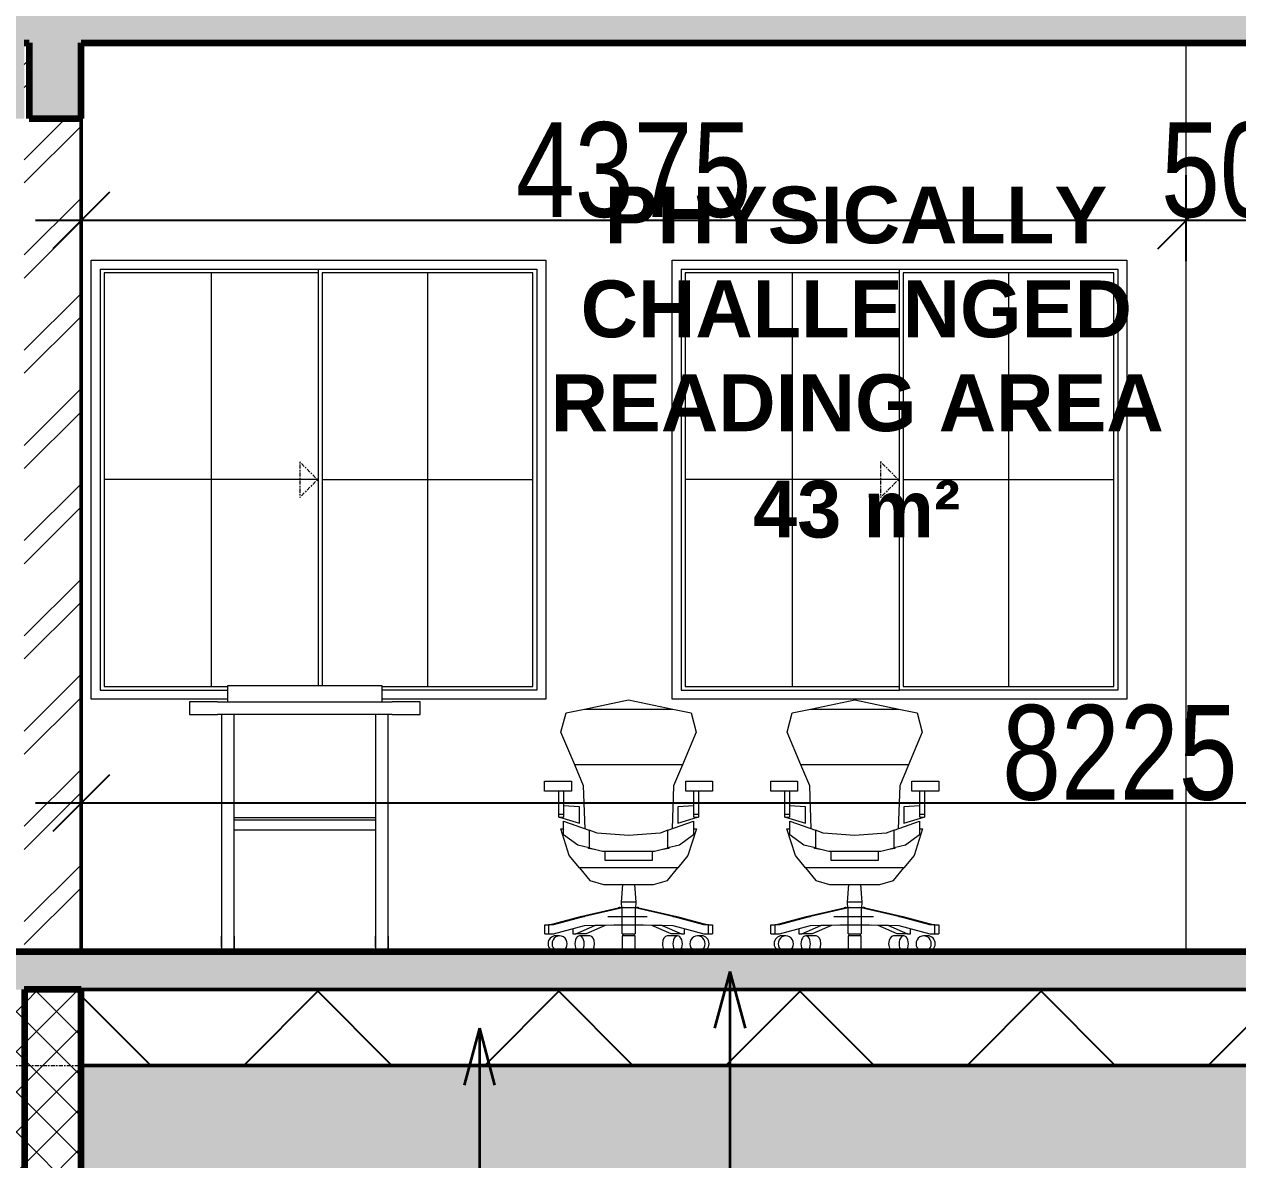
# Model space of a CAD drawing. Header units: millimetres. Extents: x -35190 to 411743, y -233114 to 23872.
# Drawn here: x 81443 to 86247, y -221109 to -216612 of the extents above; entities that cross this region are included whole.
import ezdxf

# ---------------------------------------------------------------- set-up
doc = ezdxf.new("R2010")
doc.units = ezdxf.units.MM
doc.linetypes.add('Centre', pattern=[31.75, 6.35, -4.7625, 15.875, -4.7625])
for name, color, linetype, lineweight in [('A-ANNO-DIMS', 211, 'Continuous', 9), ('A-AREA-IDEN', 2, 'Continuous', 9), ('A-DETL-GENF', 92, 'Continuous', 18), ('A-DETL-THIN', 151, 'Continuous', 18), ('A-FLOR-LEVL', 51, 'Continuous', 18), ('A-GENM', 13, 'Continuous', 18), ('A-GLAZ', 151, 'Continuous', 18), ('A-WALL', 113, 'Continuous', 18), ('A-WALL-PATT', 111, 'Continuous', 18), ('G-ANNO-TEXT', 231, 'Continuous', 9), ('I-FURN', 30, 'Continuous', 18)]:
    doc.layers.add(name, color=color, linetype=linetype, lineweight=lineweight)
doc.styles.add('Arial_3', font='arial.ttf', dxfattribs={"width": 0.8, "height": 375})
doc.styles.add('Arial_B', font='arialbd.ttf', dxfattribs={"height": 225})
doc.dimstyles.new('main_4_5mm', dxfattribs={"dimscale": 304.8, "dimtxt": 382.597275, "dimasz": 0.738189, "dimexe": 0.590551, "dimexo": 0.0625, "dimgap": 0.024606, "dimtad": 1, "dimdec": 0, "dimzin": 0, "dimdsep": 46, "dimtxsty": 'Arial_3', "dimblk1": 'OBLIQUE', "dimblk2": 'OBLIQUE', "dimsah": 1, "dimcen": 0.09, "dimdle": 0.590551, "dimazin": 0, "dimtfac": 1, "dimtdec": 4, "dimtix": 1, "dimtmove": 0, "dimatfit": 3, "dimfxl": 0.590551, "dimfxlon": 1, "dimtvp": 1, "dimtolj": 1, "dimtzin": 0, "dimarcsym": 2})

# ---------------------------------------------------------------- blocks, each defined once
blk = doc.blocks.new('Sliding - 2L - SL1_8 X 1_8-V2-Section 3')
at = {"layer": 'A-GLAZ'}
for p, q in [((-275.1, 3154), (-275.1, 1486)), ((-275.1, 3154), (588.9, 3154)), ((-260.1, 3139), (-260.1, 1501)), ((588.9, 3139), (-260.1, 3139)), ((164.4, 3139), (164.4, 1501)), ((588.9, 1504.8), (588.9, 3154)), ((588.9, 3154), (1452.9, 3154)), ((604, 3138.9), (604, 1504.8)), ((1437.8, 3138.9), (604, 3138.9)), ((1020.9, 3138.9), (1020.9, 1501.1)), ((1437.8, 1501.1), (1437.8, 3138.9)), ((1452.9, 3154), (1452.9, 1486)), ((585.1, 2320), (-260.1, 2320)), ((604, 2320), (1437.8, 2320)), ((-260.1, 1501), (229.9, 1501)), ((839.5, 1501.1), (1437.8, 1501.1)), ((-275.1, 1486), (229.9, 1486)), ((1452.9, 1486), (839.5, 1486))]:
    blk.add_line(p, q, dxfattribs=at)
at = {"layer": 'A-GLAZ', "linetype": 'Centre'}
for p, q in [((585.1, 2320), (514.4, 2390.7)), ((514.4, 2390.7), (514.4, 2249.3)), ((585.1, 2320), (514.4, 2249.3))]:
    blk.add_line(p, q, dxfattribs=at)
blk = doc.blocks.new('Sliding - 2L - SL1_8 X 1_8-417365-Section 3')
at = {"layer": 'A-GLAZ'}
for p, q in [((-7715.1, 3154), (-7715.1, 1486)), ((-7715.1, 3154), (-6851.1, 3154)), ((-7700.1, 3139), (-7700.1, 1501)), ((-6851.1, 3139), (-7700.1, 3139)), ((-7275.6, 3139), (-7275.6, 1501)), ((-6851.1, 1486), (-6851.1, 3154)), ((-6851.1, 3154), (-5987.1, 3154)), ((-6836, 3138.9), (-6836, 1501.1)), ((-6002.2, 3138.9), (-6836, 3138.9)), ((-6419.1, 3138.9), (-6419.1, 1501.1)), ((-6002.2, 1501.1), (-6002.2, 3138.9)), ((-5987.1, 3154), (-5987.1, 1486)), ((-6854.9, 2320), (-7700.1, 2320)), ((-6836, 2320), (-6002.2, 2320)), ((-7700.1, 1501), (-6851.1, 1501)), ((-6836, 1501.1), (-6002.2, 1501.1)), ((-7715.1, 1486), (-6851.1, 1486)), ((-5987.1, 1486), (-6851.1, 1486))]:
    blk.add_line(p, q, dxfattribs=at)
at = {"layer": 'A-GLAZ', "linetype": 'Centre'}
for p, q in [((-6854.9, 2320), (-6925.6, 2390.7)), ((-6925.6, 2390.7), (-6925.6, 2249.3)), ((-6854.9, 2320), (-6925.6, 2249.3))]:
    blk.add_line(p, q, dxfattribs=at)
blk = doc.blocks.new('Chair-Desk_Reed - Chair-Desk_Reed-V34-Section 3')
at = {"layer": 'I-FURN'}
for p, q in [((204.5, 526.2), (204.5, 511.8)), ((204.5, 526.2), (204.5, 523.9)), ((255.3, 511.8), (255.3, 526.2)), ((814.1, 526.2), (814.1, 511.8)), ((864.9, 511.8), (864.9, 526.2)), ((204.5, 458.9), (204.5, 459.9)), ((814.1, 458.9), (814.1, 459.9))]:
    blk.add_line(p, q, dxfattribs=at)
at = {"layer": 'I-FURN', "flags": 128}
for points in [[(204.5, 1389.8), (204.5, 1389.7), (204.5, 1389.6), (204.5, 1389.3), (204.5, 1388.8), (204.5, 1388.3), (204.5, 1387.6), (204.5, 1386.8), (204.5, 1385.9), (204.5, 1384.9), (204.5, 1383.8), (204.5, 1382.5), (204.5, 1381.2), (204.5, 1379.7), (204.5, 1378.2), (204.5, 1376.5), (204.5, 1374.7), (204.5, 1372.9), (204.5, 1370.9), (204.5, 1368.8), (204.5, 1366.7), (204.5, 1364.5)], [(204.5, 1349.5), (204.5, 1346.8), (204.5, 1344), (204.5, 1341.2), (204.5, 1338.3), (204.5, 1335.4), (204.5, 1332.5), (204.5, 1329.5), (204.5, 1326.6), (204.5, 1323.5), (204.5, 1320.5), (204.5, 1317.5), (204.5, 1314.4)], [(864.9, 1351.5), (864.9, 1354.1), (864.9, 1356.6), (864.9, 1359.1), (864.9, 1361.5), (864.9, 1363.8), (864.9, 1366.1), (864.9, 1368.3), (864.9, 1370.3), (864.9, 1372.3), (864.9, 1374.2), (864.9, 1376), (864.9, 1377.7), (864.9, 1379.3), (864.9, 1380.8), (864.9, 1382.2), (864.9, 1383.5), (864.9, 1384.6), (864.9, 1385.7), (864.9, 1386.6), (864.9, 1387.4), (864.9, 1388.1), (864.9, 1388.7), (864.9, 1389.1), (864.9, 1389.5), (864.9, 1389.7), (864.9, 1389.8), (864.9, 1389.8)], [(864.9, 1313.6), (864.9, 1316.6), (864.9, 1319.7), (864.9, 1322.7), (864.9, 1325.7), (864.9, 1328.7), (864.9, 1331.7), (864.9, 1334.7), (864.9, 1337.6), (864.9, 1340.4), (864.9, 1343.3), (864.9, 1346.1), (864.9, 1348.8), (864.9, 1351.5)], [(204.5, 523.2), (204.5, 520.1), (204.5, 517.1), (204.5, 514.1), (204.5, 511.1), (204.5, 508.1), (204.5, 505.1), (204.5, 502.2), (204.5, 501)], [(204.5, 501), (204.5, 502.3), (204.5, 504.3), (204.5, 506.3), (204.5, 508.4), (204.5, 510.4), (204.5, 511.8)], [(204.5, 468.4), (204.5, 470), (204.5, 471.7), (204.5, 473.4), (204.5, 475.1), (204.5, 476.9), (204.5, 478.7), (204.5, 480.5), (204.5, 482.4), (204.5, 484.3), (204.5, 486.2), (204.5, 488.2), (204.5, 490.2), (204.5, 492.2)], [(204.5, 492.2), (204.5, 491), (204.5, 488.3), (204.5, 485.7), (204.5, 483.2), (204.5, 480.7), (204.5, 478.3), (204.5, 476), (204.5, 473.7), (204.5, 471.5), (204.5, 469.5), (204.5, 467.7)], [(255.3, 458.6), (255.3, 460.1), (255.3, 461.6), (255.3, 463.3), (255.3, 465.1), (255.3, 466.9), (255.3, 468.9), (255.3, 471), (255.3, 473.1), (255.3, 475.3), (255.3, 477.6), (255.3, 480), (255.3, 482.5), (255.3, 485), (255.3, 487.6), (255.3, 490.3), (255.3, 493), (255.3, 495.8), (255.3, 498.6), (255.3, 501.5), (255.3, 504.4), (255.3, 507.3), (255.3, 510.3), (255.3, 513.2), (255.3, 516.3), (255.3, 519.3), (255.3, 522.3), (255.3, 525.4)], [(255.3, 511.8), (255.3, 509.8), (255.3, 507.8), (255.3, 505.8), (255.3, 503.8), (255.3, 501.7), (255.3, 499.7), (255.3, 497.7), (255.3, 495.7), (255.3, 493.6), (255.3, 491.6), (255.3, 489.6), (255.3, 487.7), (255.3, 485.7), (255.3, 483.8), (255.3, 481.9), (255.3, 480), (255.3, 478.2), (255.3, 476.4), (255.3, 474.6), (255.3, 472.9), (255.3, 471.2), (255.3, 469.6), (255.3, 468), (255.3, 466.5), (255.3, 465), (255.3, 463.6), (255.3, 462.3), (255.3, 461), (255.3, 459.7), (255.3, 458.6)], [(814.1, 526.2), (814.1, 523.2), (814.1, 520.1), (814.1, 517.1), (814.1, 514.1), (814.1, 511.1), (814.1, 508.1), (814.1, 505.1), (814.1, 502.2), (814.1, 501)], [(814.1, 501), (814.1, 502.3), (814.1, 504.3), (814.1, 506.3), (814.1, 508.4), (814.1, 510.4), (814.1, 511.8)], [(814.1, 468.4), (814.1, 470), (814.1, 471.7), (814.1, 473.4), (814.1, 475.1), (814.1, 476.9), (814.1, 478.7), (814.1, 480.5), (814.1, 482.4), (814.1, 484.3), (814.1, 486.2), (814.1, 488.2), (814.1, 490.2), (814.1, 492.2)], [(814.1, 492.2), (814.1, 491), (814.1, 488.3), (814.1, 485.7), (814.1, 483.2), (814.1, 480.7), (814.1, 478.3), (814.1, 476), (814.1, 473.7), (814.1, 471.5), (814.1, 469.5), (814.1, 467.7)], [(864.9, 458.6), (864.9, 460.1), (864.9, 461.6), (864.9, 463.3), (864.9, 465.1), (864.9, 466.9), (864.9, 468.9), (864.9, 471), (864.9, 473.1), (864.9, 475.3), (864.9, 477.6), (864.9, 480), (864.9, 482.5), (864.9, 485), (864.9, 487.6), (864.9, 490.3), (864.9, 493), (864.9, 495.8), (864.9, 498.6), (864.9, 501.5), (864.9, 504.4), (864.9, 507.3), (864.9, 510.3), (864.9, 513.2), (864.9, 516.3), (864.9, 519.3), (864.9, 522.3), (864.9, 525.4)], [(864.9, 511.8), (864.9, 509.8), (864.9, 507.8), (864.9, 505.8), (864.9, 503.8), (864.9, 501.7), (864.9, 499.7), (864.9, 497.7), (864.9, 495.7), (864.9, 493.6), (864.9, 491.6), (864.9, 489.6), (864.9, 487.7), (864.9, 485.7), (864.9, 483.8), (864.9, 481.9), (864.9, 480), (864.9, 478.2), (864.9, 476.4), (864.9, 474.6), (864.9, 472.9), (864.9, 471.2), (864.9, 469.6), (864.9, 468), (864.9, 466.5), (864.9, 465), (864.9, 463.6), (864.9, 462.3), (864.9, 461), (864.9, 459.7), (864.9, 458.6)], [(204.5, 450), (204.5, 450), (204.5, 450.2), (204.5, 450.4), (204.5, 450.6), (204.5, 451), (204.5, 451.5), (204.5, 452), (204.5, 452.6), (204.5, 453.3)], [(204.5, 453.2), (204.5, 452.4), (204.5, 451.7), (204.5, 451.1), (204.5, 450.7), (204.5, 450.3), (204.5, 450.1), (204.5, 450), (204.5, 450)], [(255.3, 453.8), (255.3, 453.1), (255.3, 452.4), (255.3, 451.8), (255.3, 451.3), (255.3, 450.9), (255.3, 450.6), (255.3, 450.3), (255.3, 450.1), (255.3, 450), (255.3, 450)], [(255.3, 450), (255.3, 450.1), (255.3, 450.2), (255.3, 450.5), (255.3, 451), (255.3, 451.5), (255.3, 452.2), (255.3, 453)], [(814.1, 450), (814.1, 450), (814.1, 450.2), (814.1, 450.4), (814.1, 450.6), (814.1, 451), (814.1, 451.5), (814.1, 452), (814.1, 452.6), (814.1, 453.3)], [(814.1, 453.2), (814.1, 452.4), (814.1, 451.7), (814.1, 451.1), (814.1, 450.7), (814.1, 450.3), (814.1, 450.1), (814.1, 450), (814.1, 450)], [(864.9, 453.8), (864.9, 453.1), (864.9, 452.4), (864.9, 451.8), (864.9, 451.3), (864.9, 450.9), (864.9, 450.6), (864.9, 450.3), (864.9, 450.1), (864.9, 450), (864.9, 450)], [(864.9, 450), (864.9, 450.1), (864.9, 450.2), (864.9, 450.5), (864.9, 451), (864.9, 451.5), (864.9, 452.2), (864.9, 453)]]:
    blk.add_lwpolyline(points, dxfattribs=at)
at = {"layer": 'I-FURN'}
for centre, start, end in [((229.9, 1389.8), 180, 187.5363), ((839.5, 1389.8), 354.9803, 0)]:
    blk.add_arc(centre, 25.4, start, end, dxfattribs=at)
blk = doc.blocks.new('Chair-Desk_Reed - Chair-Desk_Reed-V33-Section 3')
at = {"layer": 'I-FURN'}
for p, q in [((4404.9, 1440.6), (4404.9, 1504.8)), ((4404.9, 1504.8), (5014.5, 1504.8)), ((5014.5, 1504.8), (5014.5, 1440.6)), ((4252.5, 1440.6), (4252.5, 1389.8)), ((4364.3, 1440.6), (4252.5, 1440.6)), ((4364.3, 1440.6), (5055.1, 1440.6)), ((5166.9, 1440.6), (5055.1, 1440.6)), ((5166.9, 1389.8), (5166.9, 1440.6)), ((4252.5, 1389.8), (4364.3, 1389.8)), ((5055.1, 1389.8), (4364.3, 1389.8)), ((5055.1, 1389.8), (5166.9, 1389.8)), ((4379.5, 1313.6), (4379.5, 526.2)), ((4430.3, 526.2), (4430.3, 1313.6)), ((4989.1, 1313.6), (4989.1, 526.2)), ((5039.9, 526.2), (5039.9, 1313.6)), ((4989.1, 980.6), (4430.3, 980.6)), ((4989.1, 970.7), (4430.3, 970.7)), ((4430.3, 932.6), (4989.1, 932.6)), ((4379.5, 526.2), (4379.5, 511.8)), ((4430.3, 511.8), (4430.3, 526.2)), ((4989.1, 526.2), (4989.1, 511.8)), ((5039.9, 511.8), (5039.9, 526.2))]:
    blk.add_line(p, q, dxfattribs=at)
at = {"layer": 'I-FURN', "flags": 128}
for points in [[(4379.5, 1389.8), (4379.5, 1389.7), (4379.5, 1389.6), (4379.5, 1389.3), (4379.5, 1388.8), (4379.5, 1388.3), (4379.5, 1387.6), (4379.5, 1386.8), (4379.5, 1385.9), (4379.5, 1384.9), (4379.5, 1383.8), (4379.5, 1382.5), (4379.5, 1381.2), (4379.5, 1379.7), (4379.5, 1378.2), (4379.5, 1376.5), (4379.5, 1374.7), (4379.5, 1372.9), (4379.5, 1370.9), (4379.5, 1368.8), (4379.5, 1366.7), (4379.5, 1364.5), (4379.5, 1362.2), (4379.5, 1359.8), (4379.5, 1357.3), (4379.5, 1354.8), (4379.5, 1352.2), (4379.5, 1349.5), (4379.5, 1346.8), (4379.5, 1344), (4379.5, 1341.2), (4379.5, 1338.3), (4379.5, 1335.4), (4379.5, 1332.5), (4379.5, 1329.5), (4379.5, 1326.6), (4379.5, 1323.5), (4379.5, 1320.5), (4379.5, 1317.5), (4379.5, 1314.4), (4379.5, 1313.6)], [(4430.3, 1313.6), (4430.3, 1316.6), (4430.3, 1319.7), (4430.3, 1322.7), (4430.3, 1325.7), (4430.3, 1328.7), (4430.3, 1331.7), (4430.3, 1334.7), (4430.3, 1337.6), (4430.3, 1340.4), (4430.3, 1343.3), (4430.3, 1346.1), (4430.3, 1348.8), (4430.3, 1351.5), (4430.3, 1354.1), (4430.3, 1356.6), (4430.3, 1359.1), (4430.3, 1361.5), (4430.3, 1363.8), (4430.3, 1366.1), (4430.3, 1368.3), (4430.3, 1370.3), (4430.3, 1372.3), (4430.3, 1374.2), (4430.3, 1376), (4430.3, 1377.7), (4430.3, 1379.3), (4430.3, 1380.8), (4430.3, 1382.2), (4430.3, 1383.5), (4430.3, 1384.6), (4430.3, 1385.7), (4430.3, 1386.6), (4430.3, 1387.4), (4430.3, 1388.1), (4430.3, 1388.7), (4430.3, 1389.1), (4430.3, 1389.5), (4430.3, 1389.7), (4430.3, 1389.8), (4430.3, 1389.8)], [(4989.1, 1389.8), (4989.1, 1389.7), (4989.1, 1389.6), (4989.1, 1389.3), (4989.1, 1388.8), (4989.1, 1388.3), (4989.1, 1387.6), (4989.1, 1386.8), (4989.1, 1385.9), (4989.1, 1384.9), (4989.1, 1383.8), (4989.1, 1382.5), (4989.1, 1381.2), (4989.1, 1379.7), (4989.1, 1378.2), (4989.1, 1376.5), (4989.1, 1374.7), (4989.1, 1372.9), (4989.1, 1370.9), (4989.1, 1368.8), (4989.1, 1366.7), (4989.1, 1364.5), (4989.1, 1362.2), (4989.1, 1359.8), (4989.1, 1357.3), (4989.1, 1354.8), (4989.1, 1352.2), (4989.1, 1349.5), (4989.1, 1346.8), (4989.1, 1344), (4989.1, 1341.2), (4989.1, 1338.3), (4989.1, 1335.4), (4989.1, 1332.5), (4989.1, 1329.5), (4989.1, 1326.6), (4989.1, 1323.5), (4989.1, 1320.5), (4989.1, 1317.5), (4989.1, 1314.4), (4989.1, 1313.6)], [(5039.9, 1313.6), (5039.9, 1316.6), (5039.9, 1319.7), (5039.9, 1322.7), (5039.9, 1325.7), (5039.9, 1328.7), (5039.9, 1331.7), (5039.9, 1334.7), (5039.9, 1337.6), (5039.9, 1340.4), (5039.9, 1343.3), (5039.9, 1346.1), (5039.9, 1348.8), (5039.9, 1351.5), (5039.9, 1354.1), (5039.9, 1356.6), (5039.9, 1359.1), (5039.9, 1361.5), (5039.9, 1363.8), (5039.9, 1366.1), (5039.9, 1368.3), (5039.9, 1370.3), (5039.9, 1372.3), (5039.9, 1374.2), (5039.9, 1376), (5039.9, 1377.7), (5039.9, 1379.3), (5039.9, 1380.8), (5039.9, 1382.2), (5039.9, 1383.5), (5039.9, 1384.6), (5039.9, 1385.7), (5039.9, 1386.6), (5039.9, 1387.4), (5039.9, 1388.1), (5039.9, 1388.7), (5039.9, 1389.1), (5039.9, 1389.5), (5039.9, 1389.7), (5039.9, 1389.8), (5039.9, 1389.8)], [(4379.5, 526.2), (4379.5, 523.2), (4379.5, 520.1), (4379.5, 517.1), (4379.5, 514.1), (4379.5, 511.1), (4379.5, 508.1), (4379.5, 505.1), (4379.5, 502.2), (4379.5, 499.4), (4379.5, 496.5), (4379.5, 493.7), (4379.5, 491), (4379.5, 488.3), (4379.5, 485.7), (4379.5, 483.2), (4379.5, 480.7), (4379.5, 478.3), (4379.5, 476), (4379.5, 473.7), (4379.5, 471.5), (4379.5, 469.5), (4379.5, 467.5), (4379.5, 465.6), (4379.5, 463.8), (4379.5, 462.1), (4379.5, 460.5), (4379.5, 459), (4379.5, 457.6), (4379.5, 456.3), (4379.5, 455.2), (4379.5, 454.1), (4379.5, 453.2), (4379.5, 452.4), (4379.5, 451.7), (4379.5, 451.1), (4379.5, 450.7), (4379.5, 450.3), (4379.5, 450.1), (4379.5, 450), (4379.5, 450)], [(4379.5, 468.4), (4379.5, 470), (4379.5, 471.7), (4379.5, 473.4), (4379.5, 475.1), (4379.5, 476.9), (4379.5, 478.7), (4379.5, 480.5), (4379.5, 482.4), (4379.5, 484.3), (4379.5, 486.2), (4379.5, 488.2), (4379.5, 490.2), (4379.5, 492.2), (4379.5, 494.2), (4379.5, 496.2), (4379.5, 498.2), (4379.5, 500.3), (4379.5, 502.3), (4379.5, 504.3), (4379.5, 506.3), (4379.5, 508.4), (4379.5, 510.4), (4379.5, 511.8)], [(4430.3, 450), (4430.3, 450.1), (4430.3, 450.2), (4430.3, 450.5), (4430.3, 451), (4430.3, 451.5), (4430.3, 452.2), (4430.3, 453), (4430.3, 453.9), (4430.3, 454.9), (4430.3, 456), (4430.3, 457.3), (4430.3, 458.6), (4430.3, 460.1), (4430.3, 461.6), (4430.3, 463.3), (4430.3, 465.1), (4430.3, 466.9), (4430.3, 468.9), (4430.3, 471), (4430.3, 473.1), (4430.3, 475.3), (4430.3, 477.6), (4430.3, 480), (4430.3, 482.5), (4430.3, 485), (4430.3, 487.6), (4430.3, 490.3), (4430.3, 493), (4430.3, 495.8), (4430.3, 498.6), (4430.3, 501.5), (4430.3, 504.4), (4430.3, 507.3), (4430.3, 510.3), (4430.3, 513.2), (4430.3, 516.3), (4430.3, 519.3), (4430.3, 522.3), (4430.3, 525.4), (4430.3, 526.2)], [(4430.3, 511.8), (4430.3, 509.8), (4430.3, 507.8), (4430.3, 505.8), (4430.3, 503.8), (4430.3, 501.7), (4430.3, 499.7), (4430.3, 497.7), (4430.3, 495.7), (4430.3, 493.6), (4430.3, 491.6), (4430.3, 489.6), (4430.3, 487.7), (4430.3, 485.7), (4430.3, 483.8), (4430.3, 481.9), (4430.3, 480), (4430.3, 478.2), (4430.3, 476.4), (4430.3, 474.6), (4430.3, 472.9), (4430.3, 471.2), (4430.3, 469.6), (4430.3, 468), (4430.3, 466.5), (4430.3, 465), (4430.3, 463.6), (4430.3, 462.3), (4430.3, 461), (4430.3, 459.7), (4430.3, 458.6), (4430.3, 457.5), (4430.3, 456.5), (4430.3, 455.5), (4430.3, 454.6), (4430.3, 453.8), (4430.3, 453.1), (4430.3, 452.4), (4430.3, 451.8), (4430.3, 451.3), (4430.3, 450.9), (4430.3, 450.6), (4430.3, 450.3), (4430.3, 450.1), (4430.3, 450), (4430.3, 450)], [(4989.1, 526.2), (4989.1, 523.2), (4989.1, 520.1), (4989.1, 517.1), (4989.1, 514.1), (4989.1, 511.1), (4989.1, 508.1), (4989.1, 505.1), (4989.1, 502.2), (4989.1, 499.4), (4989.1, 496.5), (4989.1, 493.7), (4989.1, 491), (4989.1, 488.3), (4989.1, 485.7), (4989.1, 483.2), (4989.1, 480.7), (4989.1, 478.3), (4989.1, 476), (4989.1, 473.7), (4989.1, 471.5), (4989.1, 469.5), (4989.1, 467.5), (4989.1, 465.6), (4989.1, 463.8), (4989.1, 462.1), (4989.1, 460.5), (4989.1, 459), (4989.1, 457.6), (4989.1, 456.3), (4989.1, 455.2), (4989.1, 454.1), (4989.1, 453.2), (4989.1, 452.4), (4989.1, 451.7), (4989.1, 451.1), (4989.1, 450.7), (4989.1, 450.3), (4989.1, 450.1), (4989.1, 450), (4989.1, 450)], [(4989.1, 468.4), (4989.1, 470), (4989.1, 471.7), (4989.1, 473.4), (4989.1, 475.1), (4989.1, 476.9), (4989.1, 478.7), (4989.1, 480.5), (4989.1, 482.4), (4989.1, 484.3), (4989.1, 486.2), (4989.1, 488.2), (4989.1, 490.2), (4989.1, 492.2), (4989.1, 494.2), (4989.1, 496.2), (4989.1, 498.2), (4989.1, 500.3), (4989.1, 502.3), (4989.1, 504.3), (4989.1, 506.3), (4989.1, 508.4), (4989.1, 510.4), (4989.1, 511.8)], [(5039.9, 450), (5039.9, 450.1), (5039.9, 450.2), (5039.9, 450.5), (5039.9, 451), (5039.9, 451.5), (5039.9, 452.2), (5039.9, 453), (5039.9, 453.9), (5039.9, 454.9), (5039.9, 456), (5039.9, 457.3), (5039.9, 458.6), (5039.9, 460.1), (5039.9, 461.6), (5039.9, 463.3), (5039.9, 465.1), (5039.9, 466.9), (5039.9, 468.9), (5039.9, 471), (5039.9, 473.1), (5039.9, 475.3), (5039.9, 477.6), (5039.9, 480), (5039.9, 482.5), (5039.9, 485), (5039.9, 487.6), (5039.9, 490.3), (5039.9, 493), (5039.9, 495.8), (5039.9, 498.6), (5039.9, 501.5), (5039.9, 504.4), (5039.9, 507.3), (5039.9, 510.3), (5039.9, 513.2), (5039.9, 516.3), (5039.9, 519.3), (5039.9, 522.3), (5039.9, 525.4), (5039.9, 526.2)], [(5039.9, 511.8), (5039.9, 509.8), (5039.9, 507.8), (5039.9, 505.8), (5039.9, 503.8), (5039.9, 501.7), (5039.9, 499.7), (5039.9, 497.7), (5039.9, 495.7), (5039.9, 493.6), (5039.9, 491.6), (5039.9, 489.6), (5039.9, 487.7), (5039.9, 485.7), (5039.9, 483.8), (5039.9, 481.9), (5039.9, 480), (5039.9, 478.2), (5039.9, 476.4), (5039.9, 474.6), (5039.9, 472.9), (5039.9, 471.2), (5039.9, 469.6), (5039.9, 468), (5039.9, 466.5), (5039.9, 465), (5039.9, 463.6), (5039.9, 462.3), (5039.9, 461), (5039.9, 459.7), (5039.9, 458.6), (5039.9, 457.5), (5039.9, 456.5), (5039.9, 455.5), (5039.9, 454.6), (5039.9, 453.8), (5039.9, 453.1), (5039.9, 452.4), (5039.9, 451.8), (5039.9, 451.3), (5039.9, 450.9), (5039.9, 450.6), (5039.9, 450.3), (5039.9, 450.1), (5039.9, 450), (5039.9, 450)], [(4379.5, 450), (4379.5, 450), (4379.5, 450.2), (4379.5, 450.4), (4379.5, 450.6), (4379.5, 451), (4379.5, 451.5), (4379.5, 452), (4379.5, 452.6), (4379.5, 453.3), (4379.5, 454), (4379.5, 454.8), (4379.5, 455.7), (4379.5, 456.7), (4379.5, 457.8), (4379.5, 458.9), (4379.5, 459.9)], [(4989.1, 450), (4989.1, 450), (4989.1, 450.2), (4989.1, 450.4), (4989.1, 450.6), (4989.1, 451), (4989.1, 451.5), (4989.1, 452), (4989.1, 452.6), (4989.1, 453.3), (4989.1, 454), (4989.1, 454.8), (4989.1, 455.7), (4989.1, 456.7), (4989.1, 457.8), (4989.1, 458.9), (4989.1, 459.9)]]:
    blk.add_lwpolyline(points, dxfattribs=at)
at = {"layer": 'I-FURN'}
for centre, start, end in [((4404.9, 1389.8), 180, 187.5363), ((4404.9, 1389.8), 354.9803, 0), ((5014.5, 1389.8), 180, 187.5363), ((5014.5, 1389.8), 354.9803, 0)]:
    blk.add_arc(centre, 25.4, start, end, dxfattribs=at)
blk = doc.blocks.new('HermanMiller_Seating_Aeron_WorkChair_9870 - Armpad_PostureFit_Graphite-V17-Section 3')
at = {"layer": 'A-GENM'}
blk.add_line((25520.3, 4338.9), (25364.1, 4338.9), dxfattribs=at)
at = {"layer": 'I-FURN'}
for p, q in [((25271.5, 5161.6), (25446.4, 5198.1)), ((25446.4, 5198.1), (25621.3, 5161.6)), ((25178.7, 5069.7), (25198.6, 5146.4)), ((25198.6, 5146.4), (25271.5, 5161.6)), ((25271.5, 5161.6), (25621.3, 5161.6)), ((25621.3, 5161.6), (25694.2, 5146.4)), ((25694.2, 5146.4), (25714.1, 5069.7)), ((25233.1, 4940.1), (25178.7, 5069.7)), ((25714.1, 5069.7), (25659.7, 4940.1)), ((25268.1, 4856.7), (25233.1, 4940.1)), ((25659.7, 4940.1), (25233.1, 4940.1)), ((25659.7, 4940.1), (25624.7, 4856.7)), ((25113.8, 4836.6), (25113.8, 4876.3)), ((25113.8, 4876.3), (25220, 4876.3)), ((25220, 4876.3), (25220, 4836.6)), ((25274.4, 4686.9), (25268.1, 4856.7)), ((25624.7, 4856.7), (25618.4, 4686.9)), ((25672.8, 4836.6), (25672.8, 4876.3)), ((25672.8, 4876.3), (25779, 4876.3)), ((25779, 4876.3), (25779, 4836.6)), ((25220, 4836.6), (25113.8, 4836.6)), ((25169.7, 4745.1), (25169.7, 4836.6)), ((25188.4, 4836.6), (25188.4, 4745.1)), ((25779, 4836.6), (25672.8, 4836.6)), ((25704.4, 4745.1), (25704.4, 4836.6)), ((25723.1, 4836.6), (25723.1, 4745.1)), ((25251.9, 4773.8), (25188.4, 4778.5)), ((25251.9, 4708.8), (25251.9, 4773.8)), ((25704.4, 4778.5), (25640.9, 4773.8)), ((25640.9, 4773.8), (25640.9, 4708.8)), ((25169.7, 4732.9), (25169.7, 4745.1)), ((25169.7, 4745.1), (25188.4, 4745.1)), ((25169.7, 4732.9), (25188.4, 4732.9)), ((25173, 4732.9), (25251.9, 4708.8)), ((25188.4, 4745.1), (25188.4, 4732.9)), ((25189.3, 4663.7), (25189.3, 4717)), ((25189.3, 4717), (25290.7, 4681.1)), ((25602.1, 4681.1), (25703.5, 4717)), ((25640.9, 4708.8), (25719.8, 4732.9)), ((25703.5, 4717), (25703.5, 4663.7)), ((25704.4, 4732.9), (25704.4, 4745.1)), ((25704.4, 4745.1), (25723.1, 4745.1)), ((25704.4, 4732.9), (25723.1, 4732.9)), ((25723.1, 4745.1), (25723.1, 4732.9)), ((25211.5, 4581.8), (25178.1, 4686.6)), ((25178.1, 4686.6), (25186.8, 4686.6)), ((25186.8, 4686.6), (25189.3, 4684.7)), ((25245.2, 4622.5), (25189.3, 4663.7)), ((25321.8, 4670.1), (25290.7, 4681.1)), ((25290.7, 4681.1), (25290.7, 4611.5)), ((25446.4, 4660.4), (25321.8, 4670.1)), ((25571, 4670.1), (25446.4, 4660.4)), ((25602.1, 4681.1), (25571, 4670.1)), ((25602.1, 4611.5), (25602.1, 4681.1)), ((25703.5, 4663.7), (25647.6, 4622.5)), ((25714.7, 4686.6), (25681.4, 4581.8)), ((25703.5, 4684.7), (25706, 4686.6)), ((25706, 4686.6), (25714.7, 4686.6)), ((25290.7, 4611.5), (25245.2, 4622.5)), ((25285, 4612.9), (25288.4, 4610.4)), ((25647.6, 4622.5), (25602.1, 4611.5)), ((25604.4, 4610.4), (25607.8, 4612.9)), ((25251.9, 4531.9), (25211.5, 4581.8)), ((25288.4, 4610.4), (25310.2, 4606.8)), ((25290.7, 4611.5), (25343.3, 4598.9)), ((25343.3, 4598.9), (25549.5, 4598.9)), ((25351.9, 4598.9), (25351.9, 4562.7)), ((25540.9, 4562.7), (25540.9, 4598.9)), ((25549.5, 4598.9), (25602.1, 4611.5)), ((25582.7, 4606.8), (25604.4, 4610.4)), ((25681.4, 4581.8), (25640.9, 4531.9)), ((25640.9, 4531.9), (25251.9, 4531.9)), ((25251.9, 4531.9), (25292.4, 4482.1)), ((25351.9, 4562.7), (25540.9, 4562.7)), ((25600.4, 4482.1), (25640.9, 4531.9)), ((25292.4, 4482.1), (25347.2, 4466.8)), ((25545.6, 4466.8), (25600.4, 4482.1)), ((25347.2, 4466.8), (25545.6, 4466.8)), ((25422, 4466.8), (25417, 4396.1)), ((25475.8, 4396.1), (25470.8, 4466.8)), ((25255.9, 4339.7), (25405.3, 4374)), ((25427.1, 4375.4), (25271.6, 4339.7)), ((25409.1, 4375.4), (25405.3, 4374)), ((25409.1, 4374.5), (25409.1, 4375.4)), ((25412.8, 4375.4), (25409.1, 4375.4)), ((25412.8, 4375.4), (25421, 4375.4)), ((25417, 4396.1), (25418.2, 4373.4)), ((25446.4, 4396.1), (25417, 4396.1)), ((25421, 4374), (25421, 4375.4)), ((25421, 4375.4), (25425.6, 4375.4)), ((25421, 4339.7), (25421, 4374)), ((25425.6, 4375.4), (25427.1, 4375.4)), ((25427.1, 4374.5), (25427.1, 4375.4)), ((25427.1, 4375.4), (25465.7, 4375.4)), ((25475.8, 4396.1), (25446.4, 4396.1)), ((25471.8, 4374), (25465.7, 4375.4)), ((25465.7, 4375.4), (25465.7, 4374.5)), ((25465.7, 4375.4), (25467.2, 4375.4)), ((25467.2, 4375.4), (25471.8, 4375.4)), ((25471.8, 4375.4), (25480, 4375.4)), ((25471.8, 4375.4), (25471.8, 4374)), ((25621.2, 4339.7), (25471.8, 4374)), ((25471.8, 4374), (25471.8, 4339.7)), ((25474.6, 4373.4), (25475.8, 4396.1)), ((25483.8, 4375.4), (25480, 4375.4)), ((25487.5, 4374), (25483.8, 4375.4)), ((25483.8, 4375.4), (25483.8, 4374.5)), ((25487.5, 4374), (25636.9, 4339.7)), ((25132.8, 4307.2), (25255.9, 4339.7)), ((25271.6, 4339.7), (25148.5, 4307.2)), ((25255.9, 4339.7), (25271.6, 4339.7)), ((25421, 4307.2), (25421, 4339.7)), ((25421, 4339.7), (25471.8, 4339.7)), ((25471.8, 4339.7), (25471.8, 4307.2)), ((25744.3, 4307.2), (25621.2, 4339.7)), ((25621.2, 4339.7), (25636.9, 4339.7)), ((25636.9, 4339.7), (25760, 4307.2)), ((25114.1, 4270.6), (25114.1, 4307.2)), ((25114.1, 4307.2), (25129.8, 4307.2)), ((25148.5, 4307.2), (25129.8, 4307.2)), ((25129.8, 4307.2), (25129.8, 4270.6)), ((25148.5, 4270.6), (25271.6, 4303.6)), ((25225.3, 4291.2), (25225.3, 4270.6)), ((25236.9, 4270.6), (25312.9, 4303.6)), ((25271.6, 4303.6), (25421, 4307)), ((25354, 4303.6), (25278, 4270.6)), ((25312.9, 4303.6), (25379.9, 4306.1)), ((25354, 4303.6), (25312.9, 4303.6)), ((25421, 4306.1), (25354, 4303.6)), ((25421, 4270.6), (25421, 4307.2)), ((25421, 4307.2), (25471.8, 4307.2)), ((25471.8, 4307.2), (25471.8, 4270.6)), ((25471.8, 4307), (25621.2, 4303.6)), ((25538.8, 4303.6), (25471.8, 4306.1)), ((25512.9, 4306.1), (25579.9, 4303.6)), ((25614.8, 4270.6), (25538.8, 4303.6)), ((25579.9, 4303.6), (25538.8, 4303.6)), ((25579.9, 4303.6), (25655.9, 4270.6)), ((25621.2, 4303.6), (25744.3, 4270.6)), ((25667.5, 4270.6), (25667.5, 4291.2)), ((25763.1, 4307.2), (25744.3, 4307.2)), ((25763.1, 4270.6), (25763.1, 4307.2)), ((25763.1, 4307.2), (25778.8, 4307.2)), ((25778.8, 4307.2), (25778.8, 4270.6)), ((25114.1, 4270.6), (25129.8, 4270.6)), ((25129.8, 4270.6), (25148.5, 4270.6)), ((25173.4, 4263.5), (25157.7, 4263.5)), ((25225.3, 4270.6), (25236.9, 4270.6)), ((25278, 4270.6), (25236.9, 4270.6)), ((25293.4, 4263.5), (25252.3, 4263.5)), ((25421, 4270.6), (25471.8, 4270.6)), ((25471.8, 4263.5), (25421, 4263.5)), ((25421, 4263.5), (25421, 4231.7)), ((25421, 4231.7), (25421, 4200)), ((25423.5, 4270.6), (25423.9, 4263.4)), ((25469, 4263.5), (25469.3, 4270.6)), ((25471.8, 4231.7), (25471.8, 4263.5)), ((25471.8, 4200), (25471.8, 4231.7)), ((25640.5, 4263.5), (25599.4, 4263.5)), ((25655.9, 4270.6), (25614.8, 4270.6)), ((25655.9, 4270.6), (25667.5, 4270.6)), ((25735.1, 4263.5), (25719.4, 4263.5)), ((25744.3, 4270.6), (25763.1, 4270.6)), ((25763.1, 4270.6), (25778.8, 4270.6))]:
    blk.add_line(p, q, dxfattribs=at)
for centre, ratio, start_param, end_param in [((25157.7, 4231.7), 0.951057, 0, 1.570796), ((25157.7, 4231.7), 0.951057, 1.570796, 3.141593), ((25173.4, 4231.7), 0.951057, 4.712389, 7.853982), ((25173.4, 4231.7), 0.951057, 1.570796, 4.712389), ((25252.3, 4231.7), 0.587785, 4.712389, 7.853982), ((25252.3, 4231.7), 0.587785, 1.570796, 4.712389), ((25293.4, 4231.7), 0.587785, 4.712389, 6.283185), ((25293.4, 4231.7), 0.587785, 3.141593, 4.712389), ((25599.4, 4231.7), 0.587785, 0, 1.570796), ((25599.4, 4231.7), 0.587785, 1.570796, 3.141593), ((25640.5, 4231.7), 0.587785, 4.712389, 7.853982), ((25640.5, 4231.7), 0.587785, 1.570796, 4.712389), ((25719.4, 4231.7), 0.951057, 4.712389, 7.853982), ((25719.4, 4231.7), 0.951057, 1.570796, 4.712389), ((25735.1, 4231.7), 0.951057, 4.712389, 6.283185), ((25735.1, 4231.7), 0.951057, 3.141593, 4.712389)]:
    blk.add_ellipse(centre, major_axis=(0, 31.7), ratio=ratio, start_param=start_param, end_param=end_param, dxfattribs=at)
blk = doc.blocks.new('_Oblique')
at = {"color": 0, "linetype": 'ByBlock', "lineweight": -2}
blk.add_line((-0.5, -0.5), (0.5, 0.5), dxfattribs=at)
blk = doc.blocks.new('*D1407')
at = {"layer": 'A-ANNO-DIMS', "color": 0, "lineweight": -2, "transparency": 16777216}
for p, q in [((86042.7, -217550.1), (86042.7, -217209.2)), ((86542.7, -217550.1), (86542.7, -217209.2)), ((86042.7, -217389.2), (85817.7, -217389.2)), ((86542.7, -217389.2), (86042.7, -217389.2)), ((86542.7, -217389.2), (86767.7, -217389.2))]:
    blk.add_line(p, q, dxfattribs=at)
at = {"layer": 'Defpoints', "color": 0, "transparency": 16777216}
for p in [(86042.7, -217389.2), (86042.7, -217569.2), (86542.7, -217569.2)]:
    blk.add_point(p, dxfattribs=at)
at = {"layer": 'A-ANNO-DIMS', "color": 0, "lineweight": -2, "transparency": 16777216, "xscale": 224.9999999999999, "yscale": 224.9999999999999, "zscale": 224.9999999999999}
blk.add_blockref('_Oblique', (86042.7, -217389.2), dxfattribs=at)
at = {"layer": 'A-ANNO-DIMS', "color": 0, "lineweight": -2, "transparency": 16777216, "xscale": 224.9999999999999, "yscale": 224.9999999999999, "zscale": 224.9999999999999, "rotation": 180}
blk.add_blockref('_Oblique', (86542.7, -217389.2), dxfattribs=at)
at = {"layer": 'A-ANNO-DIMS', "color": 0, "transparency": 16777216, "insert": (86292.7, -217190.2), "char_height": 375, "width": 743.769, "attachment_point": 5, "style": 'Arial_3'}
blk.add_mtext('\\A1;500', dxfattribs=at)
blk = doc.blocks.new('*D1408')
at = {"layer": 'A-ANNO-DIMS', "color": 0, "lineweight": -2, "transparency": 16777216}
for p, q in [((81667.7, -217550.1), (81667.7, -217209.2)), ((86042.7, -217550.1), (86042.7, -217209.2)), ((86222.7, -217389.2), (81487.7, -217389.2))]:
    blk.add_line(p, q, dxfattribs=at)
at = {"layer": 'Defpoints', "color": 0, "transparency": 16777216}
for p in [(81667.7, -217389.2), (81667.7, -217569.2), (86042.7, -217569.2)]:
    blk.add_point(p, dxfattribs=at)
at = {"layer": 'A-ANNO-DIMS', "color": 0, "lineweight": -2, "transparency": 16777216, "xscale": 224.9999999999999, "yscale": 224.9999999999999, "zscale": 224.9999999999999, "rotation": 180}
blk.add_blockref('_Oblique', (81667.7, -217389.2), dxfattribs=at)
at = {"layer": 'A-ANNO-DIMS', "color": 0, "lineweight": -2, "transparency": 16777216, "xscale": 224.9999999999999, "yscale": 224.9999999999999, "zscale": 224.9999999999999}
blk.add_blockref('_Oblique', (86042.7, -217389.2), dxfattribs=at)
at = {"layer": 'A-ANNO-DIMS', "color": 0, "transparency": 16777216, "insert": (83855.2, -217190.1), "char_height": 375, "width": 991.692, "attachment_point": 5, "style": 'Arial_3'}
blk.add_mtext('\\A1;4375', dxfattribs=at)
blk = doc.blocks.new('*D1409')
at = {"layer": 'A-ANNO-DIMS', "color": 0, "lineweight": -2, "transparency": 16777216}
for p, q in [((81667.7, -219858.4), (81667.7, -219517.5)), ((89892.7, -219858.4), (89892.7, -219517.5)), ((90072.7, -219697.5), (81487.7, -219697.5))]:
    blk.add_line(p, q, dxfattribs=at)
at = {"layer": 'Defpoints', "color": 0, "transparency": 16777216}
for p in [(81667.7, -219697.5), (81667.7, -219877.5), (89892.7, -219877.5)]:
    blk.add_point(p, dxfattribs=at)
at = {"layer": 'A-ANNO-DIMS', "color": 0, "lineweight": -2, "transparency": 16777216, "xscale": 224.9999999999999, "yscale": 224.9999999999999, "zscale": 224.9999999999999, "rotation": 180}
blk.add_blockref('_Oblique', (81667.7, -219697.5), dxfattribs=at)
at = {"layer": 'A-ANNO-DIMS', "color": 0, "lineweight": -2, "transparency": 16777216, "xscale": 224.9999999999999, "yscale": 224.9999999999999, "zscale": 224.9999999999999}
blk.add_blockref('_Oblique', (89892.7, -219697.5), dxfattribs=at)
at = {"layer": 'A-ANNO-DIMS', "color": 0, "transparency": 16777216, "insert": (85780.2, -219498.5), "char_height": 375, "width": 991.692, "attachment_point": 5, "style": 'Arial_3'}
blk.add_mtext('\\A1;8225', dxfattribs=at)

msp = doc.modelspace()

# ---------------------------------------------------------------- hatches: boundary and pattern name
at = {"layer": 'A-DETL-GENF'}
h = msp.add_hatch(dxfattribs=at)
h.set_pattern_fill('FP_3', style=0, pattern_type=2)
h.set_pattern_definition([(50, (95014.18, -213760.84), (191.2931, -16.7364), [20.003, -220.028]), (355, (95014.18, -213760.84), (-37.0045, 200.6095), [16.002, -176.022]), (100.451, (95030.13, -213762.23), (154.2901, 183.8728), [17, -186.995]), (46.184, (95014.18, -213707.5), (284.633, -44.1445), [30.004, -330.041]), (96.636, (95037.9, -213711.18), (249.2724, 259.7988), [25.499, -280.492]), (351.184, (95014.18, -213707.5), (249.275, 259.797), [24.003, -264.033]), (21, (95040.85, -213720.83), (159.19475, -107.37875), [20.002, -220.027]), (326, (95040.85, -213720.83), (64.8925, 193.3972), [16.002, -176.022]), (71.451, (95054.12, -213729.78), (224.0884, 86.0174), [17, -186.995]), (37.5, (95014.184, -213760.837), (3.24264, 88.78263), [8.801, -165.087, 8.801, -169.888, -176.689]), (37.5, (95014.184, -213760.837), (3.24264, 88.78263), [-352.577, 8.801, -167.888]), (7.5, (95014.18, -213760.84), (70.16022, 105.18966), [8.801, -93.078, 8.801, -161.087, -67.342]), (7.5, (95014.18, -213760.84), (70.16022, 105.18966), [-271.767, 8.801, -58.541]), (327.5, (94954.71, -213760.84), (142.37024, -6.01556), [8.801, -57.874, 8.801, -199.225, -276.034]), (327.5, (94954.71, -213760.84), (142.37024, -6.01556), [-274.701, 8.801, -267.233]), (317.5, (94928.04, -213760.84), (155.5355, 26.69786), [8.801, -77.876, 8.801, -129.349, -196.024]), (317.5, (94928.04, -213760.84), (155.5355, 26.69786), [-224.828, 8.801, -187.223])])
h.paths.add_polyline_path([(98217.7, -220440.5), (98217.7, -220290.5), (95967.7, -220290.5), (95967.7, -220435.8), (97992.7, -220435.8), (97992.7, -220440.5), (98072.2, -220440.5)])
h.paths.add_polyline_path([(116538.5, -220435.8), (123467.7, -220435.8), (123467.7, -220285.8), (104067.7, -220285.8), (104067.7, -220435.8), (116018.3, -220435.8)])
h.paths.add_polyline_path([(90117.7, -220435.8), (90117.7, -220285.8), (71192.7, -220285.8), (71192.7, -220435.8), (90009.5, -220435.8)])
h.paths.add_polyline_path([(123300.8, -219735.8), (123467.7, -219735.8), (123467.7, -219435.8), (123917.7, -219435.8), (123917.7, -219285.8), (123242.7, -219285.8), (123242.7, -219735.8)])
h.paths.add_polyline_path([(71283.1, -219735.8), (71417.7, -219735.8), (71417.7, -219285.8), (70742.7, -219285.8), (70742.7, -219435.8), (71192.7, -219435.8), (71192.7, -219735.8)])
h.paths.add_polyline_path([(87408.6, -217585.8), (87467.7, -217585.8), (87467.7, -217360.8), (87242.7, -217360.8), (87242.7, -217585.8)])
h.paths.add_polyline_path([(90009.5, -217585.8), (90117.7, -217585.8), (90117.7, -217360.8), (89892.7, -217360.8), (89892.7, -217585.8)])
h.paths.add_polyline_path([(98072.2, -217585.8), (98217.7, -217585.8), (98217.7, -217360.8), (97992.7, -217360.8), (97992.7, -217585.8)])
h.paths.add_polyline_path([(95991.5, -217585.8), (96192.7, -217585.8), (96192.7, -217360.8), (95967.7, -217360.8), (95967.7, -217585.8)])
h.paths.add_polyline_path([(71177.7, -217565.8), (71417.7, -217565.8), (71417.7, -217340.8), (71177.7, -217340.8), (71177.7, -217437)])
h.paths.add_polyline_path([(123300.8, -217545.8), (123467.7, -217545.8), (123467.7, -217320.8), (123242.7, -217320.8), (123242.7, -217545.8)])
h.paths.add_polyline_path([(76567.7, -216985.8), (76567.7, -216685.8), (81217.7, -216685.8), (81217.7, -216985.8), (81442.7, -216985.8), (81442.7, -216685.8), (81462.7, -216685.8), (81462.7, -216985.8), (81667.7, -216985.8), (81667.7, -216685.8), (87242.7, -216685.8), (87242.7, -216985.8), (87467.7, -216985.8), (87467.7, -216685.8), (89892.7, -216685.8), (89892.7, -216985.8), (90117.7, -216985.8), (90117.7, -216535.8), (70742.7, -216535.8), (70742.7, -216685.8), (71192.7, -216685.8), (71192.7, -216985.8), (71417.7, -216985.8), (71417.7, -216685.8), (76067.7, -216685.8), (76067.7, -216985.8)])
h.paths.add_polyline_path([(98072.2, -216985.8), (98217.7, -216985.8), (98217.7, -216535.8), (95967.7, -216535.8), (95967.7, -216985.8), (96192.7, -216985.8), (96192.7, -216685.8), (97992.7, -216685.8), (97992.7, -216985.8)])
h.paths.add_polyline_path([(104292.7, -216985.8), (104292.7, -216685.8), (110092.7, -216685.8), (110092.7, -216985.8), (110317.7, -216985.8), (110317.7, -216685.8), (112992.7, -216685.8), (112992.7, -216985.8), (113217.7, -216985.8), (113217.7, -216685.8), (113237.7, -216685.8), (113237.7, -216985.8), (113442.7, -216985.8), (113442.7, -216685.8), (123242.7, -216685.8), (123242.7, -216985.8), (123467.7, -216985.8), (123467.7, -216685.8), (123917.7, -216685.8), (123917.7, -216535.8), (104067.7, -216535.8), (104067.7, -216985.8)])
h.paths.add_polyline_path([(98217.7, -213835.8), (98217.7, -213610.8), (97992.7, -213610.8), (97992.7, -213835.8), (98072.2, -213835.8)])
h.paths.add_polyline_path([(96192.7, -213835.8), (96192.7, -213610.8), (95967.7, -213610.8), (95967.7, -213835.8), (95991.5, -213835.8)])
h.paths.add_polyline_path([(123467.7, -213795.8), (123467.7, -213570.8), (123242.7, -213570.8), (123242.7, -213795.8), (123300.8, -213795.8)])
h.paths.add_polyline_path([(71192.7, -213795.8), (71417.7, -213795.8), (71417.7, -213570.8), (71192.7, -213570.8)])
h.paths.add_polyline_path([(90117.7, -213795.8), (90117.7, -213570.8), (89892.7, -213570.8), (89892.7, -213795.8), (90009.5, -213795.8)])
h.paths.add_polyline_path([(117542.7, -213235.8), (117542.7, -212935.8), (123242.7, -212935.8), (123242.7, -213235.8), (123467.7, -213235.8), (123467.7, -212785.8), (104067.7, -212785.8), (104067.7, -213235.8), (104292.7, -213235.8), (104292.7, -212935.8), (109955.2, -212935.8), (109955.2, -213235.8), (110455.2, -213235.8), (110455.2, -212935.8), (112992.7, -212935.8), (112992.7, -213235.8), (113217.7, -213235.8), (113217.7, -212935.8), (113237.7, -212935.8), (113237.7, -213235.8), (113442.7, -213235.8), (113442.7, -212935.8), (117317.7, -212935.8), (117317.7, -213235.8)])
h.paths.add_polyline_path([(76067.7, -213235.8), (76567.7, -213235.8), (76567.7, -212935.8), (81217.7, -212935.8), (81217.7, -213235.8), (81442.7, -213235.8), (81442.7, -212935.8), (81462.7, -212935.8), (81462.7, -213235.8), (81667.7, -213235.8), (81667.7, -212935.8), (89892.7, -212935.8), (89892.7, -213235.8), (90117.7, -213235.8), (90117.7, -212785.8), (71192.7, -212785.8), (71192.7, -213235.8), (71417.7, -213235.8), (71417.7, -212935.8), (76067.7, -212935.8)])
h.paths.add_polyline_path([(98072.2, -213235.8), (98217.7, -213235.8), (98217.7, -212785.8), (95967.7, -212785.8), (95967.7, -213235.8), (96192.7, -213235.8), (96192.7, -212935.8), (97992.7, -212935.8), (97992.7, -213235.8)])
h.paths.add_polyline_path([(120317.7, -210685.8), (120317.7, -210460.8), (120092.7, -210460.8), (120092.7, -210685.8)])
h.paths.add_polyline_path([(98217.7, -210085.8), (98217.7, -209860.8), (97992.7, -209860.8), (97992.7, -210085.8)])
h.paths.add_polyline_path([(96192.7, -210085.8), (96192.7, -209860.8), (95967.7, -209860.8), (95967.7, -210085.8)])
h.paths.add_polyline_path([(89892.7, -210085.8), (90117.7, -210085.8), (90117.7, -209860.8), (89892.7, -209860.8)])
h.paths.add_polyline_path([(123821, -210045.8), (123917.7, -210045.8), (123917.7, -209895.8), (123467.7, -209895.8), (123467.7, -209820.8), (123242.7, -209820.8), (123242.7, -210045.8), (123300.8, -210045.8)])
h.paths.add_polyline_path([(70742.7, -210045.8), (71417.7, -210045.8), (71417.7, -209820.8), (71192.7, -209820.8), (71192.7, -209895.8), (70742.7, -209895.8)])
h.paths.add_polyline_path([(123467.7, -209515.8), (123467.7, -209185.8), (123242.7, -209185.8), (123242.7, -209515.8)])
h.paths.add_polyline_path([(71417.7, -209515.8), (71417.7, -209185.8), (71192.7, -209185.8), (71192.7, -209515.8)])
h = msp.add_hatch(dxfattribs=at)
h.set_pattern_fill('FP_6', style=0, pattern_type=2)
h.set_pattern_definition([(45, (95014.18, -213760.84), (-79.5495, 79.5495), []), (135, (95014.18, -213760.84), (-79.5495, -79.5495), [])])
h.paths.add_polyline_path([(71417.7, -221579), (71417.7, -220435.8), (71192.7, -220435.8), (71192.7, -221579)])
h.paths.add_polyline_path([(81217.7, -221568.9), (81442.2, -221568.9), (81442.2, -220435.8), (81217.7, -220435.8), (81217.7, -221331.6)])
h.paths.add_polyline_path([(81443.2, -221568.9), (81667.7, -221568.9), (81667.7, -220435.8), (81443.2, -220435.8), (81443.2, -221331.6)])
h.paths.add_polyline_path([(123467.7, -221556.4), (123467.7, -220435.8), (123242.7, -220435.8), (123242.7, -221556.4)])
h.paths.add_polyline_path([(113218.2, -221556.4), (113442.7, -221556.4), (113442.7, -220435.8), (113218.2, -220435.8)])
h.paths.add_polyline_path([(89892.7, -221556.4), (90117.7, -221556.4), (90117.7, -220435.8), (89892.7, -220435.8), (89892.7, -221331.6)])
h.paths.add_polyline_path([(113217.2, -221556.4), (113217.2, -220435.8), (112992.7, -220435.8), (112992.7, -221556.4)])
h.paths.add_polyline_path([(110317.7, -221556.4), (110317.7, -220435.8), (110092.7, -220435.8), (110092.7, -221556.4)])
h.paths.add_polyline_path([(96192.7, -221556.4), (96192.7, -220435.8), (95967.7, -220435.8), (95967.7, -221556.4)])
h.paths.add_polyline_path([(98217.7, -221556.4), (98217.7, -220440.5), (97992.7, -220440.5), (97992.7, -221556.4)])
h.paths.add_polyline_path([(104067.7, -221556.4), (104292.7, -221556.4), (104292.7, -220435.8), (104067.7, -220435.8), (104067.7, -221331.6)])
at = {"layer": 'A-DETL-GENF', "lineweight": 25}
h = msp.add_hatch(dxfattribs=at)
h.set_pattern_fill('FP_4', color=250, style=0, pattern_type=2)
h.set_pattern_definition([(45, (95014.2, -213760.84), (-477.297, 477.297), []), (135, (95014.2, -213760.84), (-477.297, -477.297), [])])
h.paths.add_polyline_path([(89892.7, -220735.8), (89892.7, -220435.8), (81667.7, -220435.8), (81667.7, -220735.8), (89489.3, -220735.8)])
h.paths.add_polyline_path([(72843.6, -220735.8), (81217.7, -220735.8), (81217.7, -220435.8), (71417.7, -220435.8), (71417.7, -220735.8)])
h.paths.add_polyline_path([(123242.7, -220735.8), (123242.7, -220435.8), (113442.7, -220435.8), (113442.7, -220735.8), (122780.6, -220735.8)])
h.paths.add_polyline_path([(96192.7, -220735.8), (97992.7, -220735.8), (97992.7, -220435.8), (96192.7, -220435.8), (96192.7, -220552.7)])
h.paths.add_polyline_path([(104292.7, -220735.8), (110092.7, -220735.8), (110092.7, -220435.8), (104292.7, -220435.8), (104292.7, -220552.7)])
h.paths.add_polyline_path([(110317.7, -220735.8), (112992.7, -220735.8), (112992.7, -220435.8), (110317.7, -220435.8)])
h = msp.add_hatch(dxfattribs=at)
h.set_pattern_fill('FP_5', color=250, style=0, pattern_type=2)
h.set_pattern_definition([(0, (95014.2, -213760.84), (476.25, 476.25), [476.25, -476.25]), (0, (95014.2, -213582.24), (476.25, 476.25), [476.25, -476.25]), (0, (95014.2, -213403.65), (476.25, 476.25), [476.25, -476.25]), (90, (95073.7, -213344.1), (-476.25, 476.25), [476.25, -476.25]), (90, (95252.3, -213344.1), (-476.25, 476.25), [476.25, -476.25]), (90, (95430.9, -213344.1), (-476.25, 476.25), [476.25, -476.25])])
h.paths.add_polyline_path([(71417.7, -221556.4), (81217.7, -221556.4), (81217.7, -220735.8), (71417.7, -220735.8)])
h.paths.add_polyline_path([(123242.7, -221556.4), (123242.7, -220735.8), (113442.7, -220735.8), (113442.7, -221556.4), (122780.6, -221556.4)])
h.paths.add_polyline_path([(81667.7, -221556.4), (89892.7, -221556.4), (89892.7, -220735.8), (81667.7, -220735.8), (81667.7, -221331.6)])
h.paths.add_polyline_path([(90117.7, -221556.4), (95967.7, -221556.4), (95967.7, -220735.8), (90117.7, -220735.8), (90117.7, -221331.6)])
h.paths.add_polyline_path([(112992.7, -221556.4), (112992.7, -220735.8), (110317.7, -220735.8), (110317.7, -221556.4)])
h.paths.add_polyline_path([(110092.7, -221556.4), (110092.7, -220735.8), (104292.7, -220735.8), (104292.7, -221556.4), (106135, -221556.4)])
h.paths.add_polyline_path([(96192.7, -221556.4), (97992.7, -221556.4), (97992.7, -220735.8), (96192.7, -220735.8), (96192.7, -221331.6)])
h.paths.add_polyline_path([(98217.7, -221556.4), (104067.7, -221556.4), (104067.7, -220735.8), (98217.7, -220735.8), (98217.7, -221331.6)])
at = {"layer": 'A-WALL-PATT'}
h = msp.add_hatch(dxfattribs=at)
h.set_pattern_fill('FP_1', style=0, pattern_type=2)
h.set_pattern_definition([(45, (95014.18, -213760.84), (-188.5854, 188.5854), []), (45, (95014.18, -213475.09), (-188.5854, 188.5854), [])])
h.paths.add_polyline_path([(81442.7, -220285.8), (81667.7, -220285.8), (81667.7, -216985.8), (81462.7, -216985.8), (81462.7, -216685.8), (81442.7, -216686.2), (81442.7, -219773.8)])

# ---------------------------------------------------------------- linework, layer by layer
at = {"layer": 'A-DETL-THIN', "lineweight": 100}
for p, q in [((81442.7, -216685.8), (81462.7, -216685.8)), ((81462.7, -216685.8), (81462.7, -216985.8)), ((81667.7, -216985.8), (81667.7, -216685.8)), ((81667.7, -216685.8), (87242.7, -216685.8)), ((81462.7, -216985.8), (81667.7, -216985.8)), ((90117.7, -220285.8), (71192.7, -220285.8)), ((81442.2, -220435.8), (81443.2, -220435.8)), ((81443.2, -220435.8), (81443.2, -221568.9)), ((81667.7, -220435.8), (81443.2, -220435.8)), ((81667.7, -221568.9), (81667.7, -220435.8))]:
    msp.add_line(p, q, dxfattribs=at)
at = {"layer": 'A-DETL-THIN', "lineweight": 50}
for p, q in [((89892.7, -220435.8), (81667.7, -220435.8)), ((89892.7, -220735.8), (81667.7, -220735.8))]:
    msp.add_line(p, q, dxfattribs=at)
at = {"layer": 'A-FLOR-LEVL', "linetype": 'Centre', "lineweight": 9}
for p, q in [((66423.6, -220285.8), (130357.1, -220285.8)), ((66423.6, -220735.8), (130357.1, -220735.8))]:
    msp.add_line(p, q, dxfattribs=at)
at = {"layer": 'A-WALL'}
for p, q in [((86042.7, -220285.8), (86042.7, -216685.8)), ((81707.7, -219285.8), (81707.7, -217545.8)), ((81707.7, -217545.8), (83507.7, -217545.8)), ((83507.7, -217545.8), (83507.7, -219285.8)), ((84007.7, -219285.8), (84007.7, -217545.8)), ((84007.7, -217545.8), (85807.7, -217545.8)), ((85807.7, -217545.8), (85807.7, -219285.8)), ((82248.7, -219285.8), (81707.7, -219285.8)), ((83507.7, -219285.8), (82858.3, -219285.8)), ((85807.7, -219285.8), (84007.7, -219285.8))]:
    msp.add_line(p, q, dxfattribs=at)
at = {"layer": 'A-WALL', "lineweight": 50}
msp.add_line((81667.7, -220285.8), (81667.7, -216985.8), dxfattribs=at)
at = {"layer": 'G-ANNO-TEXT', "color": 10, "lineweight": 35}
for p, q in [((84236.4, -220363.8), (84176.1, -220588.8)), ((84236.4, -220363.8), (84296.7, -220588.8)), ((84236.4, -220363.8), (84236.4, -223761.3)), ((83244.5, -220588.5), (83184.2, -220813.5)), ((83244.5, -220588.5), (83304.8, -220813.5)), ((83244.5, -220588.5), (83244.5, -224613.6))]:
    msp.add_line(p, q, dxfattribs=at)

# ---------------------------------------------------------------- block references
at = {"layer": 'A-GLAZ', "linetype": 'Centre'}
for name, p in [('Sliding - 2L - SL1_8 X 1_8-V2-Section 3', (82018.8, -220735.8)), ('Sliding - 2L - SL1_8 X 1_8-417365-Section 3', (91758.8, -220735.8))]:
    msp.add_blockref(name, p, dxfattribs=at)
at = {"layer": 'I-FURN'}
for name, p in [('Chair-Desk_Reed - Chair-Desk_Reed-V33-Section 3', (77843.8, -220735.8)), ('HermanMiller_Seating_Aeron_WorkChair_9870 - Armpad_PostureFit_Graphite-V17-Section 3', (58389, -224485.8)), ('HermanMiller_Seating_Aeron_WorkChair_9870 - Armpad_PostureFit_Graphite-V17-Section 3', (59284.2, -224485.8)), ('Chair-Desk_Reed - Chair-Desk_Reed-V34-Section 3', (82018.8, -220735.8))]:
    msp.add_blockref(name, p, dxfattribs=at)

# ---------------------------------------------------------------- texts
at = {"layer": 'A-AREA-IDEN', "char_height": 225, "attachment_point": 1, "style": 'Arial_B'}
for s, insert, width in [('PHYSICALLY', (83740.1, -217254.8), 2435.126), ('CHALLENGED', (83645.8, -217626.8), 2663.607), ('READING AREA', (83526.8, -217998.9), 2952.214), ('43 m²', (84328.1, -218419.7), 1010.126)]:
    msp.add_mtext(s, dxfattribs=dict(at, insert=insert, width=width))

# ---------------------------------------------------------------- dimensions: what is measured, and where the dimension line sits
at = {"layer": 'A-ANNO-DIMS'}
for base, p1, p2, override, picture, middle in [((81667.7, -217389.2), (86042.7, -217569.2), (81667.7, -217569.2), {"dimpost": '<>', "dimfxl": 4375}, '*D1408', (83855.2, -217190.1)), ((86042.7, -217389.2), (86542.7, -217569.2), (86042.7, -217569.2), {"dimpost": '<>', "dimfxl": 500}, '*D1407', (86292.7, -217190.2)), ((81667.7, -219697.5), (89892.7, -219877.5), (81667.7, -219877.5), {"dimpost": '<>', "dimfxl": 8225}, '*D1409', (85780.2, -219498.5))]:
    dim = msp.add_linear_dim(base=base, p1=p1, p2=p2, dimstyle='main_4_5mm', override=override, dxfattribs=at)
    dim.commit()
    dim.dimension.update_dxf_attribs({"geometry": picture, "text_midpoint": middle})

doc.saveas('drawing.dxf')
